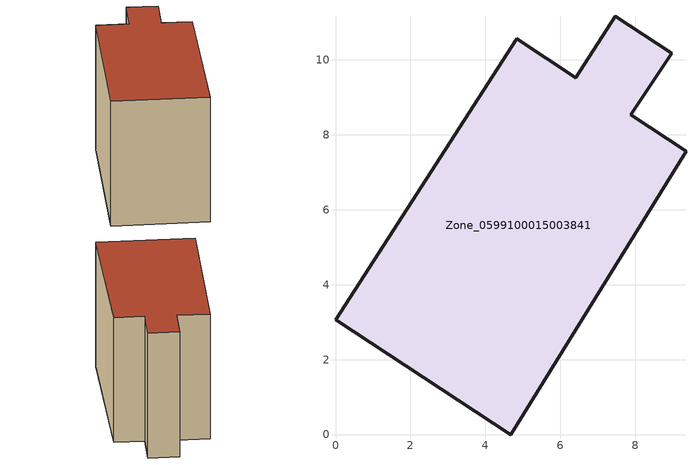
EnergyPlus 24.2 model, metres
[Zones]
Zone_0599100015003841
 floor ground (C_G): 4.67,0 0,3.06 4.83,10.56 6.41,9.53 7.47,11.16 8.97,10.18 7.88,8.53 9.36,7.57 z0.85
 wall outside (C_F): 7.88,8.53 8.97,10.18 7.47,11.16 6.41,9.53 4.83,10.56 0,3.06 4.67,0 9.36,7.57 7.88,8.53 z0.85:8.81
 roof outside (C_R): 4.67,0 9.36,7.57 7.88,8.53 8.97,10.18 7.47,11.16 6.41,9.53 4.83,10.56 0,3.06 z8.81
[BUILDING]
Pand.0599100015003841: North Axis=0; Terrain=City; Loads Convergence Tolerance Value=0.04; Temperature Convergence Tolerance Value=0.4; Solar Distribution=FullExterior; Maximum Number of Warmup Days=25; Minimum Number of Warmup Days=1
[Site:Location]
Rotterdam.The.Hague.AP_ZH_NLD Design_Conditions: Latitude=51.96; Longitude=4.45; Time Zone=1; Elevation=-4.5
[SITE:GROUNDTEMPERATURE:BUILDINGSURFACE]
18, 18, 18, 18, 18, 18, 18, 18, 18, 18, 18, 18
[MATERIAL] Thermal Absorptance=0.9; Solar Absorptance=0.7; Visible Absorptance=0.7
Name | Roughness | Thickness | Conductivity | Density | Specific Heat
G.TI.1965-1974 | MediumSmooth | 0.15 | 0.882353 | 540 | 1210
F.TI.1965-1974 | Rough | 0.3 | 0.697674 | 1920 | 840
R.TI.1965-1974 | MediumRough | 0.2 | 0.232558 | 1500 | 1000
[CONSTRUCTION]
C_G: G.TI.1965-1974
C_F: F.TI.1965-1974
C_R: R.TI.1965-1974
[ZONE]
Zone_0599100015003841: Type=1; Multiplier=1; Ceiling Height=Autocalculate; Volume=Autocalculate; Floor Area=autocalculate; Part of Total Floor Area=Yes
[ZONEINFILTRATION:DESIGNFLOWRATE]
Infil_Zone_0599100015003841: Zone or ZoneList or Space or SpaceList=Zone_0599100015003841; Schedule=AlwaysOn; Design Flow Rate Calculation Method=Flow/Area; Flow Rate per Floor Area=0.003; Constant Term Coefficient=1; Temperature Term Coefficient=0; Velocity Term Coefficient=0; Velocity Squared Term Coefficient=0
[HVACTEMPLATE:ZONE:IDEALLOADSAIRSYSTEM]
Zone_0599100015003841: Maximum Heating Supply Air Temperature=50; Minimum Cooling Supply Air Temperature=13; Maximum Heating Supply Air Humidity Ratio=0.0156; Minimum Cooling Supply Air Humidity Ratio=0.0077; Heating Limit=NoLimit; Cooling Limit=NoLimit; Dehumidification Control Type=ConstantSensibleHeatRatio; Cooling Sensible Heat Ratio=0.7; Dehumidification Setpoint=60; Humidification Control Type=None; Humidification Setpoint=30; Outdoor Air Method=None; Outdoor Air Flow Rate per Person=0.00944; Outdoor Air Flow Rate per Zone Floor Area=0; Outdoor Air Flow Rate per Zone=0; Demand Controlled Ventilation Type=None; Outdoor Air Economizer Type=NoEconomizer; Heat Recovery Type=None; Sensible Heat Recovery Effectiveness=0.7; Latent Heat Recovery Effectiveness=0.65
[ZONECONTROL:THERMOSTAT]
ThermostatControl_Zone_0599100015003841: Zone or ZoneList=Zone_0599100015003841; Control Type Schedule=DualSetpointControlType; Control 1=Thermostat_Zone_0599100015003841; Temperature Difference Between Cutout And Setpoint=0
[THERMOSTATSETPOINT:DUALSETPOINT]
Thermostat_Zone_0599100015003841: Heating Setpoint Temperature Schedule=HeatingSetpoint_Zone_0599100015003841; Cooling Setpoint Temperature Schedule=CoolingSetpoint_Zone_0599100015003841
[SCHEDULE:COMPACT]
HeatingSetpoint_Zone_0599100015003841: Through: 12/31, For: AllDays, Until: 24:00, 21
CoolingSetpoint_Zone_0599100015003841: Through: 12/31, For: AllDays, Until: 24:00, 24
DualSetpointControlType: Through: 12/31, For: AllDays, Until: 24:00, 4
AlwaysOn: Through: 12/31, For: AllDays, Until: 24:00, 1
